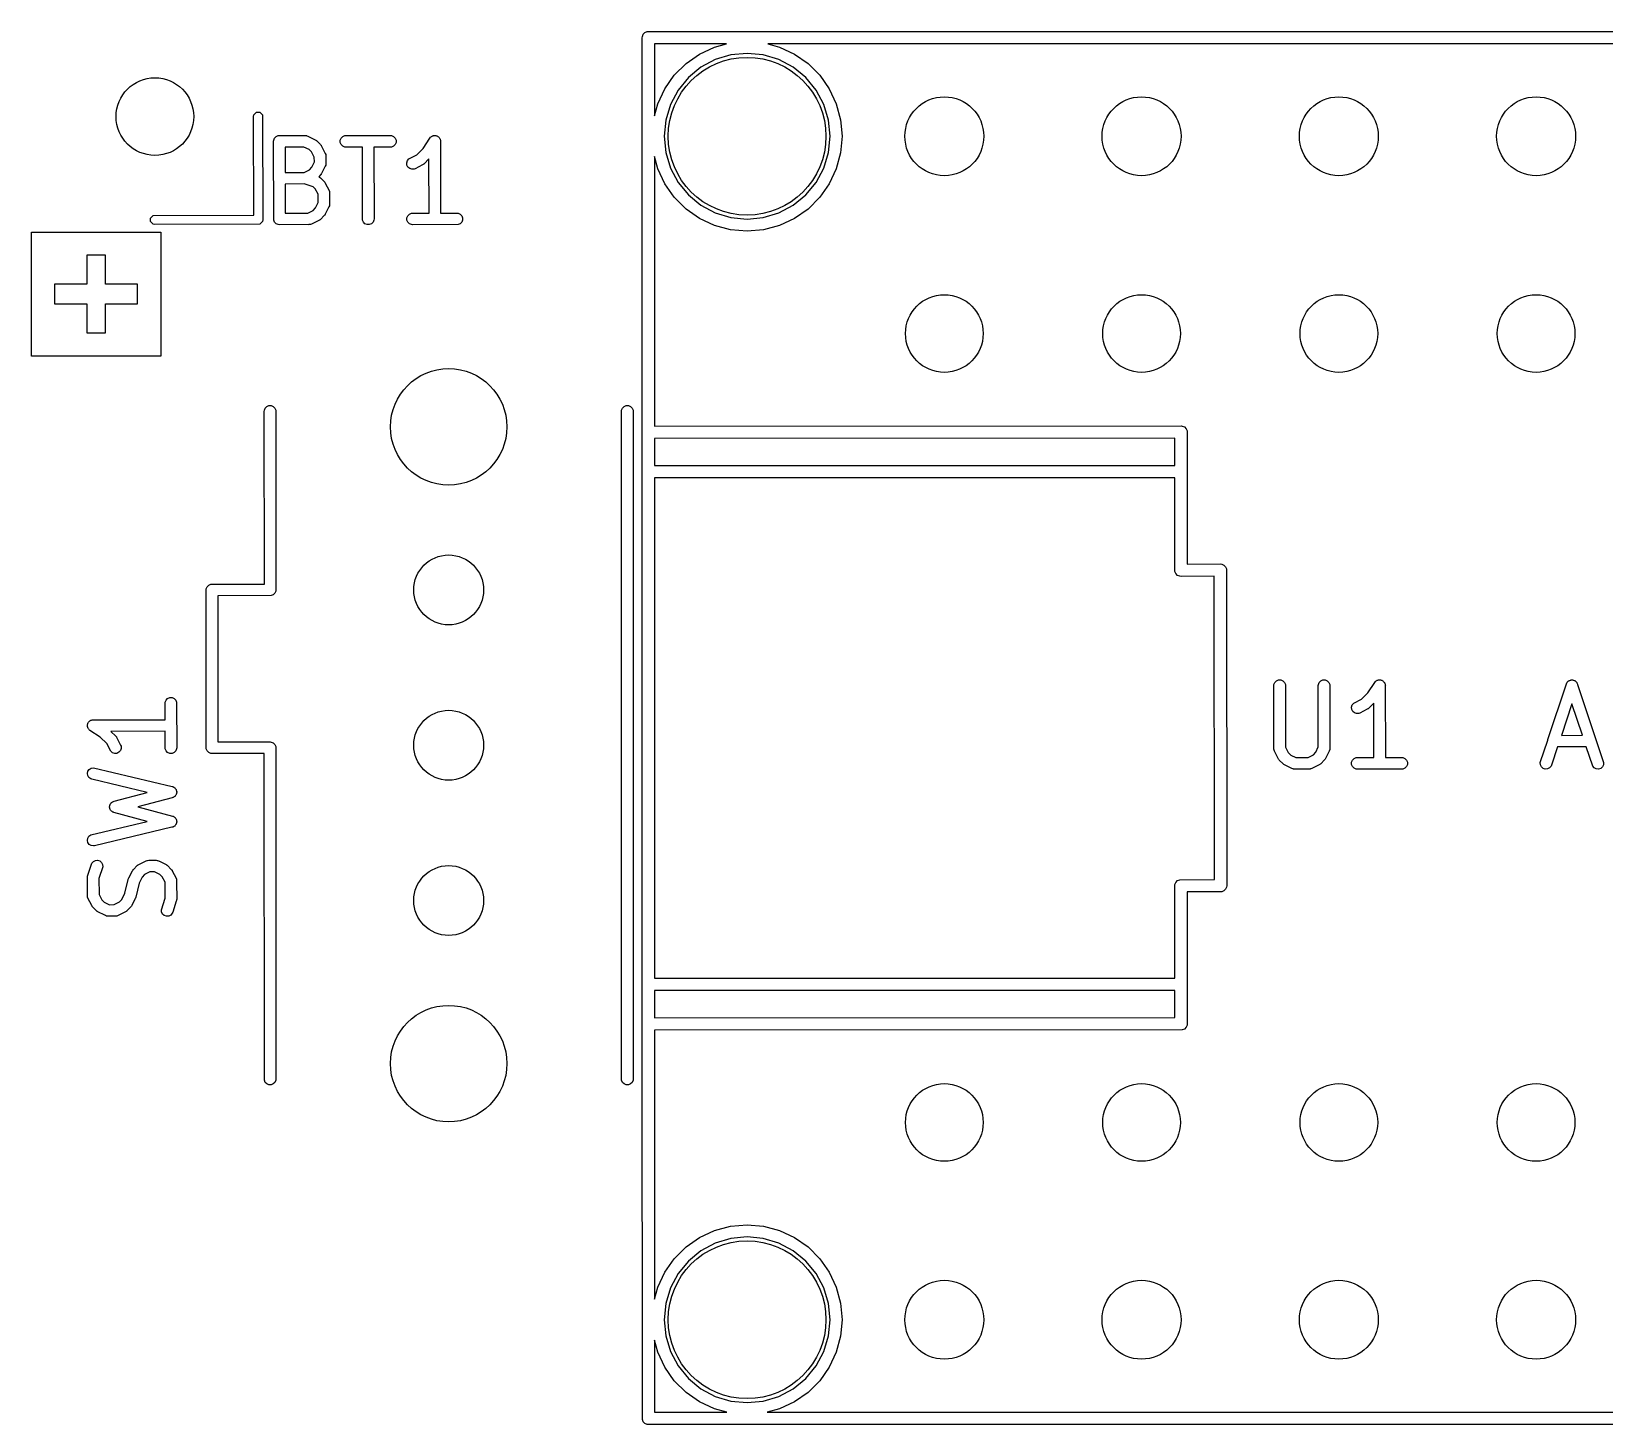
# Model space of a CAD drawing. Extents: x 48.4 to 111.7, y -108.5 to -45.7.
# Drawn here: x 48.44 to 68.7, y -75.01 to -57.07 of the extents above; entities that cross this region are included whole.
import ezdxf

# ---------------------------------------------------------------- set-up
doc = ezdxf.new("R2010")
doc.units = 0
doc.layers.add('BLACK', color=7, linetype='CONTINUOUS')

msp = doc.modelspace()

# ---------------------------------------------------------------- linework, layer by layer
at = {"layer": 'BLACK', "linetype": 'CONTINUOUS'}
for p, q in [((56.309537, -57.134393), (56.321482, -57.105554)), ((56.321482, -57.105554), (56.343554, -57.083482)), ((56.343554, -57.083482), (56.372393, -57.071537)), ((56.372393, -57.071537), (99.568, -57.07)), ((56.308, -57.15), (56.309537, -57.134393)), ((56.309527, -62.214488), (56.308, -57.15)), ((57.391945, -57.229964), (56.466491, -57.229997)), ((56.466491, -57.229997), (56.466771, -58.158395)), ((57.0465, -57.360851), (57.239709, -57.270756)), ((57.239709, -57.270756), (57.391945, -57.229964)), ((98.037342, -57.228518), (57.923984, -57.229945)), ((57.923984, -57.229945), (58.076291, -57.270756)), ((58.076291, -57.270756), (58.2695, -57.360851)), ((56.721128, -57.633871), (56.871871, -57.483128)), ((56.871871, -57.483128), (57.0465, -57.360851)), ((57.249239, -57.433165), (57.064572, -57.531872)), ((57.449616, -57.372381), (57.249239, -57.433165)), ((57.658, -57.351857), (57.449616, -57.372381)), ((57.866384, -57.372381), (57.658, -57.351857)), ((58.066761, -57.433165), (57.866384, -57.372381)), ((58.251428, -57.531872), (58.066761, -57.433165)), ((58.2695, -57.360851), (58.444129, -57.483128)), ((58.444129, -57.483128), (58.594872, -57.633871)), ((56.598851, -57.8085), (56.721128, -57.633871)), ((56.902709, -57.664709), (56.769872, -57.826572)), ((57.064572, -57.531872), (56.902709, -57.664709)), ((58.413291, -57.664709), (58.251428, -57.531872)), ((58.546128, -57.826572), (58.413291, -57.664709)), ((58.594872, -57.633871), (58.717149, -57.8085)), ((56.508756, -58.001709), (56.598851, -57.8085)), ((56.769872, -57.826572), (56.671165, -58.011239)), ((58.644835, -58.011239), (58.546128, -57.826572)), ((58.717149, -57.8085), (58.807244, -58.001709)), ((51.307567, -58.143039), (51.340039, -58.110567)), ((51.340039, -58.110567), (51.385961, -58.110567)), ((51.385961, -58.110567), (51.418433, -58.143039)), ((56.466771, -58.158395), (56.508756, -58.001709)), ((56.671165, -58.011239), (56.610381, -58.211616)), ((58.705619, -58.211616), (58.644835, -58.011239)), ((58.807244, -58.001709), (58.86242, -58.207628)), ((51.303, -58.166), (51.307567, -58.143039)), ((51.307287, -59.436188), (51.303, -58.166)), ((51.418433, -58.143039), (51.423, -59.496)), ((56.610381, -58.211616), (56.589857, -58.42)), ((58.726143, -58.42), (58.705619, -58.211616)), ((58.86242, -58.207628), (58.881, -58.42)), ((51.561752, -58.484419), (51.563193, -58.469787)), ((51.563193, -59.499051), (51.561752, -58.484419)), ((51.563193, -58.469787), (51.574392, -58.442751)), ((51.574392, -58.442751), (51.595084, -58.422059)), ((51.595084, -58.422059), (51.62212, -58.41086)), ((51.62212, -58.41086), (51.970085, -58.409419)), ((51.970085, -58.409419), (51.984717, -58.41086)), ((51.984717, -58.41086), (51.987206, -58.411891)), ((51.987206, -58.411891), (51.989894, -58.412082)), ((51.989894, -58.412082), (52.002887, -58.418386)), ((52.002887, -58.418386), (52.011753, -58.422059)), ((52.011753, -58.422059), (52.012975, -58.423281)), ((52.012975, -58.423281), (52.098864, -58.464956)), ((52.098864, -58.464956), (52.105163, -58.46892)), ((52.105163, -58.46892), (52.106991, -58.469678)), ((52.106991, -58.469678), (52.108161, -58.470808)), ((52.108161, -58.470808), (52.111307, -58.472788)), ((52.111307, -58.472788), (52.116939, -58.479282)), ((52.116939, -58.479282), (52.165975, -58.526624)), ((52.165975, -58.526624), (52.170693, -58.532373)), ((52.170693, -58.532373), (52.172192, -58.533673)), ((52.172192, -58.533673), (52.172919, -58.535086)), ((52.172919, -58.535086), (52.175302, -58.537989)), ((52.175302, -58.537989), (52.178951, -58.546799)), ((52.420336, -58.469787), (52.431535, -58.442751)), ((52.420336, -58.499051), (52.420336, -58.469787)), ((52.431535, -58.526087), (52.420336, -58.499051)), ((52.431535, -58.442751), (52.452227, -58.422059)), ((52.452227, -58.546779), (52.431535, -58.526087)), ((52.452227, -58.422059), (52.479263, -58.41086)), ((52.479263, -58.41086), (53.065323, -58.409419)), ((53.065323, -58.409419), (53.079955, -58.41086)), ((53.079955, -58.41086), (53.106991, -58.422059)), ((53.106991, -58.422059), (53.127683, -58.442751)), ((53.127683, -58.526087), (53.106991, -58.546779)), ((53.127683, -58.442751), (53.138882, -58.469787)), ((53.138882, -58.499051), (53.127683, -58.526087)), ((53.138882, -58.469787), (53.138882, -58.499051)), ((53.487606, -58.575134), (53.574348, -58.442816)), ((53.574348, -58.442816), (53.574382, -58.442773)), ((53.574382, -58.442773), (53.574392, -58.442751)), ((53.574392, -58.442751), (53.574443, -58.442699)), ((53.574443, -58.442699), (53.583664, -58.431441)), ((53.583664, -58.431441), (53.589833, -58.427309)), ((53.589833, -58.427309), (53.595084, -58.422059)), ((53.595084, -58.422059), (53.601873, -58.419246)), ((53.601873, -58.419246), (53.607979, -58.415158)), ((53.607979, -58.415158), (53.615259, -58.413701)), ((53.615259, -58.413701), (53.62212, -58.41086)), ((53.62212, -58.41086), (53.629468, -58.41086)), ((53.629468, -58.41086), (53.636673, -58.409419)), ((53.636673, -58.409419), (53.643957, -58.41086)), ((53.643957, -58.41086), (53.651384, -58.41086)), ((53.651384, -58.41086), (53.658172, -58.413672)), ((53.658172, -58.413672), (53.665381, -58.415098)), ((53.665381, -58.415098), (53.67156, -58.419217)), ((53.67156, -58.419217), (53.67842, -58.422059)), ((53.67842, -58.422059), (53.683613, -58.427252)), ((53.683613, -58.427252), (53.68973, -58.43133)), ((53.68973, -58.43133), (53.693863, -58.437502)), ((53.693863, -58.437502), (53.699112, -58.442751)), ((53.699112, -58.442751), (53.701923, -58.449538)), ((53.701923, -58.449538), (53.706013, -58.455645)), ((53.706013, -58.455645), (53.707469, -58.462926)), ((53.707469, -58.462926), (53.710311, -58.469787)), ((53.710311, -58.469787), (53.710321, -58.477187)), ((53.710321, -58.477187), (53.711752, -58.48434)), ((53.711752, -58.48434), (53.710341, -58.491468)), ((53.710341, -58.491468), (53.711646, -59.409937)), ((56.589857, -58.42), (56.610381, -58.628384)), ((58.705619, -58.628384), (58.726143, -58.42)), ((58.881, -58.42), (58.86242, -58.632372)), ((51.950187, -58.55812), (51.710437, -58.559113)), ((51.710437, -58.559113), (51.710903, -58.886682)), ((52.018919, -58.591471), (51.950187, -58.55812)), ((52.050246, -58.621715), (52.018919, -58.591471)), ((52.085768, -58.690696), (52.050246, -58.621715)), ((52.086557, -58.750857), (52.085768, -58.690696)), ((52.178951, -58.546799), (52.227643, -58.641354)), ((52.227643, -58.641354), (52.232898, -58.655085)), ((52.232898, -58.655085), (52.233089, -58.657774)), ((52.233089, -58.657774), (52.23412, -58.660263)), ((52.23412, -58.660263), (52.234313, -58.675004)), ((52.234313, -58.675004), (52.234972, -58.684275)), ((52.234972, -58.684275), (52.234455, -58.685825)), ((52.234455, -58.685825), (52.235561, -58.770133)), ((52.479263, -58.557978), (52.452227, -58.546779)), ((52.493895, -58.559419), (52.479263, -58.557978)), ((52.704714, -58.5589), (52.493895, -58.559419)), ((52.70605, -59.499051), (52.704714, -58.5589)), ((53.079955, -58.557978), (52.853294, -58.558535)), ((52.853294, -58.558535), (52.854609, -59.484419)), ((53.106991, -58.546779), (53.079955, -58.557978)), ((53.276627, -58.760752), (53.285881, -58.732991)), ((53.285881, -58.732991), (53.305054, -58.710883)), ((53.305054, -58.710883), (53.404872, -58.65948)), ((53.404872, -58.65948), (53.487606, -58.575134)), ((53.562074, -58.711558), (53.499309, -58.775547)), ((53.563066, -59.410302), (53.562074, -58.711558)), ((56.508756, -58.838291), (56.466929, -58.682194)), ((56.466929, -58.682194), (56.467976, -62.151515)), ((56.610381, -58.628384), (56.671165, -58.828761)), ((58.644835, -58.828761), (58.705619, -58.628384)), ((58.86242, -58.632372), (58.807244, -58.838291)), ((51.710903, -58.886682), (51.954561, -58.885673)), ((51.954561, -58.885673), (52.023264, -58.850294)), ((52.023264, -58.850294), (52.053509, -58.818966)), ((52.053509, -58.818966), (52.086557, -58.750857)), ((52.165697, -58.916987), (52.143397, -58.940085)), ((52.143397, -58.940085), (52.150084, -58.943071)), ((52.150084, -58.943071), (52.152119, -58.944836)), ((52.172192, -58.911355), (52.165697, -58.916987)), ((52.174171, -58.908209), (52.172192, -58.911355)), ((52.175302, -58.907039), (52.174171, -58.908209)), ((52.176059, -58.905211), (52.175302, -58.907039)), ((52.180024, -58.898912), (52.176059, -58.905211)), ((52.221699, -58.813022), (52.180024, -58.898912)), ((52.222921, -58.811801), (52.221699, -58.813022)), ((52.22659, -58.802941), (52.222921, -58.811801)), ((52.232898, -58.789943), (52.22659, -58.802941)), ((52.233089, -58.787253), (52.232898, -58.789943)), ((52.23412, -58.784765), (52.233089, -58.787253)), ((52.235561, -58.770133), (52.23412, -58.784765)), ((53.278701, -58.789942), (53.276627, -58.760752)), ((53.291788, -58.816117), (53.278701, -58.789942)), ((53.313896, -58.83529), (53.291788, -58.816117)), ((53.341657, -58.844544), (53.313896, -58.83529)), ((53.370847, -58.84247), (53.341657, -58.844544)), ((53.384579, -58.837215), (53.370847, -58.84247)), ((53.479135, -58.788522), (53.384579, -58.837215)), ((53.487944, -58.784874), (53.479135, -58.788522)), ((53.490846, -58.782491), (53.487944, -58.784874)), ((53.49226, -58.781764), (53.490846, -58.782491)), ((53.493559, -58.780265), (53.49226, -58.781764)), ((53.499309, -58.775547), (53.493559, -58.780265)), ((56.598851, -59.0315), (56.508756, -58.838291)), ((56.671165, -58.828761), (56.769872, -59.013428)), ((58.546128, -59.013428), (58.644835, -58.828761)), ((58.807244, -58.838291), (58.717149, -59.0315)), ((51.954198, -59.034294), (51.711114, -59.035301)), ((51.711114, -59.035301), (51.711647, -59.410533)), ((52.071204, -59.072166), (51.954198, -59.034294)), ((52.097865, -59.097905), (52.071204, -59.072166)), ((52.133323, -59.166762), (52.097865, -59.097905)), ((52.152119, -58.944836), (52.15461, -58.945868)), ((52.15461, -58.945868), (52.166111, -58.956971)), ((52.166111, -58.956971), (52.172191, -58.962245)), ((52.172191, -58.962245), (52.172767, -58.963398)), ((52.172767, -58.963398), (52.213594, -59.002814)), ((52.213594, -59.002814), (52.218312, -59.008563)), ((52.218312, -59.008563), (52.219811, -59.009863)), ((52.219811, -59.009863), (52.220538, -59.011276)), ((52.220538, -59.011276), (52.222921, -59.014179)), ((52.222921, -59.014179), (52.22657, -59.022989)), ((52.22657, -59.022989), (52.275262, -59.117544)), ((52.275262, -59.117544), (52.280517, -59.131275)), ((52.280517, -59.131275), (52.280708, -59.133964)), ((52.280708, -59.133964), (52.281739, -59.136453)), ((52.281739, -59.136453), (52.281865, -59.15025)), ((56.721128, -59.206129), (56.598851, -59.0315)), ((56.769872, -59.013428), (56.902709, -59.175291)), ((58.413291, -59.175291), (58.546128, -59.013428)), ((58.717149, -59.0315), (58.594872, -59.206129)), ((52.070882, -59.374104), (52.101128, -59.342775)), ((52.101128, -59.342775), (52.134308, -59.274394)), ((52.134308, -59.274394), (52.133323, -59.166762)), ((52.269318, -59.336831), (52.227643, -59.422721)), ((52.27054, -59.33561), (52.269318, -59.336831)), ((52.274209, -59.32675), (52.27054, -59.33561)), ((52.280517, -59.313752), (52.274209, -59.32675)), ((52.280708, -59.311062), (52.280517, -59.313752)), ((52.281739, -59.308574), (52.280708, -59.311062)), ((52.28318, -59.293942), (52.281739, -59.308574)), ((52.281865, -59.15025), (52.282591, -59.160465)), ((52.282591, -59.160465), (52.281975, -59.162311)), ((52.281975, -59.162311), (52.28318, -59.293942)), ((56.871871, -59.356872), (56.721128, -59.206129)), ((56.902709, -59.175291), (57.064572, -59.308128)), ((57.064572, -59.308128), (57.249239, -59.406835)), ((58.066761, -59.406835), (58.251428, -59.308128)), ((58.251428, -59.308128), (58.413291, -59.175291)), ((58.594872, -59.206129), (58.444129, -59.356872)), ((49.977567, -59.473039), (50.010039, -59.440567)), ((49.977567, -59.518961), (49.977567, -59.473039)), ((50.010039, -59.551433), (49.977567, -59.518961)), ((50.010039, -59.440567), (51.307287, -59.436188)), ((51.418433, -59.518961), (51.385961, -59.551433)), ((51.423, -59.496), (51.418433, -59.518961)), ((51.574392, -59.526087), (51.563193, -59.499051)), ((51.595084, -59.546779), (51.574392, -59.526087)), ((51.62212, -59.557978), (51.595084, -59.546779)), ((51.711647, -59.410533), (52.002195, -59.409475)), ((52.002195, -59.409475), (52.070882, -59.374104)), ((52.145799, -59.502809), (52.051245, -59.551501)), ((52.15461, -59.49916), (52.145799, -59.502809)), ((52.157512, -59.496777), (52.15461, -59.49916)), ((52.158926, -59.49605), (52.157512, -59.496777)), ((52.160226, -59.49455), (52.158926, -59.49605)), ((52.165976, -59.489832), (52.160226, -59.49455)), ((52.213317, -59.440795), (52.165976, -59.489832)), ((52.219811, -59.435164), (52.213317, -59.440795)), ((52.22179, -59.432018), (52.219811, -59.435164)), ((52.222922, -59.430847), (52.22179, -59.432018)), ((52.223679, -59.429017), (52.222922, -59.430847)), ((52.227643, -59.422721), (52.223679, -59.429017)), ((52.717249, -59.526087), (52.70605, -59.499051)), ((52.737941, -59.546779), (52.717249, -59.526087)), ((52.764977, -59.557978), (52.737941, -59.546779)), ((52.821277, -59.546779), (52.794241, -59.557978)), ((52.841969, -59.526087), (52.821277, -59.546779)), ((52.853168, -59.499051), (52.841969, -59.526087)), ((52.854609, -59.484419), (52.853168, -59.499051)), ((53.277479, -59.469787), (53.288678, -59.442751)), ((53.277479, -59.499051), (53.277479, -59.469787)), ((53.288678, -59.526087), (53.277479, -59.499051)), ((53.288678, -59.442751), (53.30937, -59.422059)), ((53.30937, -59.546779), (53.288678, -59.526087)), ((53.30937, -59.422059), (53.336406, -59.41086)), ((53.336406, -59.557978), (53.30937, -59.546779)), ((53.336406, -59.41086), (53.563066, -59.410302)), ((53.711646, -59.409937), (53.922466, -59.409419)), ((53.922466, -59.409419), (53.937098, -59.41086)), ((53.937098, -59.41086), (53.964134, -59.422059)), ((53.964134, -59.546779), (53.937098, -59.557978)), ((53.964134, -59.422059), (53.984826, -59.442751)), ((53.984826, -59.526087), (53.964134, -59.546779)), ((53.984826, -59.442751), (53.996025, -59.469787)), ((53.996025, -59.499051), (53.984826, -59.526087)), ((53.996025, -59.469787), (53.996025, -59.499051)), ((57.0465, -59.479149), (56.871871, -59.356872)), ((57.239709, -59.569244), (57.0465, -59.479149)), ((57.249239, -59.406835), (57.449616, -59.467619)), ((57.449616, -59.467619), (57.658, -59.488143)), ((57.658, -59.488143), (57.866384, -59.467619)), ((57.866384, -59.467619), (58.066761, -59.406835)), ((58.2695, -59.479149), (58.076291, -59.569244)), ((58.444129, -59.356872), (58.2695, -59.479149)), ((48.443753, -59.951937), (48.443753, -59.654281)), ((48.443753, -59.654281), (50.108247, -59.654281)), ((50.033, -59.556), (50.010039, -59.551433)), ((51.385961, -59.551433), (50.033, -59.556)), ((50.108247, -59.654281), (50.108247, -59.951937)), ((51.636752, -59.559419), (51.62212, -59.557978)), ((52.006054, -59.558073), (51.636752, -59.559419)), ((52.008323, -59.55883), (52.006054, -59.558073)), ((52.019664, -59.558024), (52.008323, -59.55883)), ((52.032336, -59.557978), (52.019664, -59.558024)), ((52.034825, -59.556946), (52.032336, -59.557978)), ((52.037513, -59.556756), (52.034825, -59.556946)), ((52.051245, -59.551501), (52.037513, -59.556756)), ((52.794241, -59.557978), (52.764977, -59.557978)), ((53.351038, -59.559419), (53.336406, -59.557978)), ((53.937098, -59.557978), (53.351038, -59.559419)), ((57.445628, -59.62442), (57.239709, -59.569244)), ((57.658, -59.643), (57.445628, -59.62442)), ((57.870372, -59.62442), (57.658, -59.643)), ((58.076291, -59.569244), (57.870372, -59.62442)), ((48.443753, -60.952062), (48.443753, -59.951937)), ((49.396253, -59.951938), (49.155747, -59.951938)), ((49.155747, -59.951938), (49.155747, -60.325794)), ((49.396253, -60.325794), (49.396253, -59.951938)), ((50.108247, -59.951937), (50.108247, -60.325794)), ((49.155747, -60.325794), (48.741409, -60.325794)), ((48.741409, -60.325794), (48.741409, -60.578206)), ((49.810591, -60.325794), (49.396253, -60.325794)), ((49.810591, -60.578206), (49.810591, -60.325794)), ((50.108247, -60.325794), (50.108247, -60.952063)), ((48.741409, -60.578206), (49.155747, -60.578206)), ((49.155747, -60.578206), (49.155747, -60.952063)), ((49.396253, -60.952063), (49.396253, -60.578206)), ((49.396253, -60.578206), (49.810591, -60.578206)), ((48.443753, -60.952063), (48.443753, -60.952062)), ((48.443753, -61.249719), (48.443753, -60.952063)), ((49.155747, -60.952063), (49.396253, -60.952063)), ((50.108247, -60.952063), (50.108247, -61.249719)), ((50.108247, -61.249719), (48.443753, -61.249719)), ((51.441, -61.962), (51.442441, -61.947368)), ((51.442385, -64.187139), (51.441, -61.962)), ((51.442441, -61.947368), (51.45364, -61.920332)), ((51.45364, -61.920332), (51.474332, -61.89964)), ((51.474332, -61.89964), (51.501368, -61.888441)), ((51.501368, -61.888441), (51.530632, -61.888441)), ((51.530632, -61.888441), (51.557668, -61.89964)), ((51.557668, -61.89964), (51.57836, -61.920332)), ((51.57836, -61.920332), (51.589559, -61.947368)), ((51.589559, -61.947368), (51.591, -64.262)), ((56.041, -61.962), (56.042441, -61.947368)), ((56.042441, -70.576632), (56.041, -61.962)), ((56.042441, -61.947368), (56.05364, -61.920332)), ((56.05364, -61.920332), (56.074332, -61.89964)), ((56.074332, -61.89964), (56.101368, -61.888441)), ((56.101368, -61.888441), (56.130632, -61.888441)), ((56.130632, -61.888441), (56.157668, -61.89964)), ((56.157668, -61.89964), (56.17836, -61.920332)), ((56.17836, -61.920332), (56.189559, -61.947368)), ((56.189559, -61.947368), (56.191, -70.562)), ((56.467976, -62.151515), (63.246, -62.15)), ((63.246, -62.15), (63.261607, -62.151537)), ((63.261607, -62.151537), (63.290446, -62.163482)), ((63.290446, -62.163482), (63.312518, -62.185554)), ((56.308, -62.23), (56.309527, -62.214488)), ((56.309448, -62.723296), (56.308, -62.23)), ((63.16623, -62.308484), (56.466743, -62.309982)), ((56.466743, -62.309982), (56.467769, -62.659515)), ((63.167256, -62.658017), (63.16623, -62.308484)), ((63.312518, -62.185554), (63.324463, -62.214393)), ((63.324463, -62.214393), (63.326, -62.738)), ((56.308, -62.738), (56.309448, -62.723296)), ((56.309529, -69.326466), (56.308, -62.738)), ((56.467769, -62.659515), (63.167256, -62.658017)), ((63.326, -62.738), (63.324499, -62.753232)), ((63.324499, -62.753232), (63.325905, -63.929256)), ((63.166093, -62.816484), (56.466485, -62.817982)), ((56.466485, -62.817982), (56.467981, -69.263515)), ((63.167537, -64.023607), (63.166093, -62.816484)), ((63.325905, -63.929256), (63.754, -63.928)), ((63.754, -63.928), (63.769607, -63.929537)), ((63.769607, -63.929537), (63.798446, -63.941482)), ((63.798446, -63.941482), (63.820518, -63.963554)), ((63.820518, -63.963554), (63.832463, -63.992393)), ((63.832463, -63.992393), (63.834, -68.072)), ((50.70564, -64.220332), (50.726332, -64.19964)), ((50.726332, -64.19964), (50.753368, -64.188441)), ((50.753368, -64.188441), (51.442385, -64.187139)), ((63.179482, -64.052446), (63.167537, -64.023607)), ((63.201554, -64.074518), (63.179482, -64.052446)), ((63.230393, -64.086463), (63.201554, -64.074518)), ((63.246, -64.088), (63.230393, -64.086463)), ((63.674029, -64.086743), (63.246, -64.088)), ((63.675501, -67.99223), (63.674029, -64.086743)), ((50.693, -64.262), (50.694441, -64.247368)), ((50.694441, -66.308632), (50.693, -64.262)), ((50.694441, -64.247368), (50.70564, -64.220332)), ((51.530632, -64.335559), (50.841622, -64.33686)), ((50.841622, -64.33686), (50.842948, -66.220271)), ((51.557668, -64.32436), (51.530632, -64.335559)), ((51.57836, -64.303668), (51.557668, -64.32436)), ((51.589559, -64.276632), (51.57836, -64.303668)), ((51.591, -64.262), (51.589559, -64.276632)), ((64.474427, -65.432459), (64.501463, -65.42126)), ((64.501463, -65.42126), (64.530727, -65.42126)), ((64.530727, -65.42126), (64.557763, -65.432459)), ((65.045855, -65.432459), (65.072891, -65.42126)), ((65.072891, -65.42126), (65.102155, -65.42126)), ((65.102155, -65.42126), (65.129191, -65.432459)), ((65.773036, -65.425558), (65.780316, -65.424101)), ((65.780316, -65.424101), (65.787177, -65.42126)), ((65.787177, -65.42126), (65.794525, -65.42126)), ((65.794525, -65.42126), (65.80173, -65.419819)), ((65.80173, -65.419819), (65.809014, -65.42126)), ((65.809014, -65.42126), (65.816441, -65.42126)), ((65.816441, -65.42126), (65.823229, -65.424072)), ((65.823229, -65.424072), (65.830438, -65.425498)), ((68.250734, -65.426687), (68.259142, -65.422483)), ((68.259142, -65.422483), (68.264486, -65.422103)), ((68.264486, -65.422103), (68.269572, -65.420408)), ((68.269572, -65.420408), (68.278952, -65.421074)), ((68.278952, -65.421074), (68.288332, -65.420408)), ((68.288332, -65.420408), (68.293417, -65.422103)), ((68.293417, -65.422103), (68.298762, -65.422483)), ((68.298762, -65.422483), (68.307172, -65.426688)), ((64.441095, -65.494819), (64.442536, -65.480187)), ((64.442489, -66.292543), (64.441095, -65.494819)), ((64.442536, -65.480187), (64.453735, -65.453151)), ((64.453735, -65.453151), (64.474427, -65.432459)), ((64.557763, -65.432459), (64.578455, -65.453151)), ((64.578455, -65.453151), (64.589654, -65.480187)), ((64.589654, -65.480187), (64.591067, -66.28889)), ((65.012523, -65.494819), (65.013964, -65.480187)), ((65.013903, -66.284274), (65.012523, -65.494819)), ((65.013964, -65.480187), (65.025163, -65.453151)), ((65.025163, -65.453151), (65.045855, -65.432459)), ((65.129191, -65.432459), (65.149883, -65.453151)), ((65.149883, -65.453151), (65.161082, -65.480187)), ((65.161082, -65.480187), (65.162523, -66.304342)), ((65.569929, -65.66988), (65.652663, -65.585534)), ((65.652663, -65.585534), (65.739405, -65.453216)), ((65.739405, -65.453216), (65.739439, -65.453173)), ((65.739439, -65.453173), (65.739449, -65.453151)), ((65.739449, -65.453151), (65.7395, -65.453099)), ((65.7395, -65.453099), (65.748721, -65.441841)), ((65.748721, -65.441841), (65.75489, -65.437709)), ((65.75489, -65.437709), (65.760141, -65.432459)), ((65.760141, -65.432459), (65.76693, -65.429646)), ((65.76693, -65.429646), (65.773036, -65.425558)), ((65.830438, -65.425498), (65.836617, -65.429617)), ((65.836617, -65.429617), (65.843477, -65.432459)), ((65.843477, -65.432459), (65.84867, -65.437652)), ((65.84867, -65.437652), (65.854787, -65.44173)), ((65.854787, -65.44173), (65.85892, -65.447902)), ((65.85892, -65.447902), (65.864169, -65.453151)), ((65.864169, -65.453151), (65.86698, -65.459938)), ((65.86698, -65.459938), (65.87107, -65.466045)), ((65.87107, -65.466045), (65.872526, -65.473326)), ((65.872526, -65.473326), (65.875368, -65.480187)), ((65.875368, -65.480187), (65.875378, -65.487587)), ((65.875378, -65.487587), (65.876809, -65.49474)), ((65.876809, -65.49474), (65.875398, -65.501868)), ((65.875398, -65.501868), (65.876703, -66.420337)), ((67.969626, -66.18885), (68.207801, -65.471102)), ((68.207801, -65.471102), (68.213795, -65.457677)), ((68.213795, -65.457677), (68.217305, -65.453629)), ((68.217305, -65.453629), (68.219702, -65.448836)), ((68.219702, -65.448836), (68.22681, -65.44267)), ((68.22681, -65.44267), (68.232969, -65.43557)), ((68.232969, -65.43557), (68.237758, -65.433175)), ((68.237758, -65.433175), (68.241809, -65.429662)), ((68.241809, -65.429662), (68.250734, -65.426687)), ((68.307172, -65.426688), (68.316094, -65.429662)), ((68.316094, -65.429662), (68.320141, -65.433172)), ((68.320141, -65.433172), (68.324935, -65.435569)), ((68.324935, -65.435569), (68.331098, -65.442674)), ((68.331098, -65.442674), (68.338202, -65.448836)), ((68.338202, -65.448836), (68.340597, -65.453627)), ((68.340597, -65.453627), (68.344109, -65.457676)), ((68.344109, -65.457676), (68.347124, -65.466683)), ((68.347124, -65.466683), (68.351288, -65.47501)), ((68.351288, -65.47501), (68.351658, -65.480223)), ((68.351658, -65.480223), (68.683436, -66.471102)), ((50.163819, -65.722666), (50.16526, -65.708034)), ((50.164337, -65.933485), (50.163819, -65.722666)), ((50.16526, -65.708034), (50.176459, -65.680998)), ((50.176459, -65.680998), (50.197151, -65.660306)), ((50.197151, -65.660306), (50.224187, -65.649107)), ((50.224187, -65.649107), (50.253451, -65.649107)), ((50.253451, -65.649107), (50.280487, -65.660306)), ((50.280487, -65.660306), (50.301179, -65.680998)), ((50.301179, -65.680998), (50.312378, -65.708034)), ((50.312378, -65.708034), (50.313819, -66.294094)), ((65.441684, -65.771152), (65.450938, -65.743391)), ((65.443758, -65.800342), (65.441684, -65.771152)), ((65.456845, -65.826517), (65.443758, -65.800342)), ((65.450938, -65.743391), (65.470111, -65.721283)), ((65.478953, -65.84569), (65.456845, -65.826517)), ((65.470111, -65.721283), (65.569929, -65.66988)), ((65.644192, -65.798922), (65.549636, -65.847615)), ((65.653001, -65.795274), (65.644192, -65.798922)), ((65.655903, -65.792891), (65.653001, -65.795274)), ((65.657317, -65.792164), (65.655903, -65.792891)), ((65.658616, -65.790665), (65.657317, -65.792164)), ((65.664366, -65.785947), (65.658616, -65.790665)), ((65.727131, -65.721958), (65.664366, -65.785947)), ((65.728123, -66.420702), (65.727131, -65.721958)), ((68.278519, -65.729742), (68.143974, -66.135199)), ((68.414014, -66.134406), (68.278519, -65.729742)), ((49.163819, -66.008459), (49.16526, -66.001174)), ((49.16526, -66.015663), (49.163819, -66.008459)), ((49.16526, -65.993748), (49.168072, -65.986959)), ((49.16526, -66.001174), (49.16526, -65.993748)), ((49.16526, -66.023012), (49.16526, -66.015663)), ((49.168101, -66.029872), (49.16526, -66.023012)), ((49.168072, -65.986959), (49.169498, -65.979751)), ((49.169558, -66.037153), (49.168101, -66.029872)), ((49.169498, -65.979751), (49.173617, -65.973572)), ((49.173617, -65.973572), (49.176459, -65.966712)), ((49.176459, -65.966712), (49.181654, -65.961516)), ((49.181654, -65.961516), (49.185731, -65.955402)), ((49.185731, -65.955402), (49.1919, -65.95127)), ((49.1919, -65.95127), (49.197151, -65.94602)), ((49.197151, -65.94602), (49.20394, -65.943207)), ((49.20394, -65.943207), (49.210046, -65.939119)), ((49.210046, -65.939119), (49.217326, -65.937662)), ((49.217326, -65.937662), (49.224187, -65.934821)), ((49.224187, -65.934821), (49.231587, -65.93481)), ((49.231587, -65.93481), (49.23874, -65.93338)), ((49.23874, -65.93338), (49.245868, -65.93479)), ((49.245868, -65.93479), (50.164337, -65.933485)), ((65.506714, -65.854944), (65.478953, -65.84569)), ((65.535904, -65.85287), (65.506714, -65.854944)), ((65.549636, -65.847615), (65.535904, -65.85287)), ((49.173646, -66.043258), (49.169558, -66.037153)), ((49.176459, -66.050048), (49.173646, -66.043258)), ((49.181709, -66.055298), (49.176459, -66.050048)), ((49.185841, -66.061468), (49.181709, -66.055298)), ((49.197099, -66.070688), (49.185841, -66.061468)), ((49.197151, -66.07074), (49.197099, -66.070688)), ((49.197173, -66.070749), (49.197151, -66.07074)), ((49.197216, -66.070784), (49.197173, -66.070749)), ((49.329532, -66.157523), (49.197216, -66.070784)), ((49.413881, -66.24026), (49.329532, -66.157523)), ((50.164702, -66.082065), (49.465958, -66.083057)), ((49.465958, -66.083057), (49.529947, -66.145823)), ((49.529947, -66.145823), (49.534667, -66.151573)), ((49.534667, -66.151573), (49.536164, -66.152872)), ((49.536164, -66.152872), (49.53689, -66.154282)), ((49.53689, -66.154282), (49.539275, -66.157188)), ((49.539275, -66.157188), (49.542926, -66.166003)), ((49.542926, -66.166003), (49.591615, -66.260553)), ((50.16526, -66.308726), (50.164702, -66.082065)), ((50.842948, -66.220271), (51.516, -66.219)), ((51.516, -66.219), (51.530632, -66.220441)), ((51.530632, -66.220441), (51.557668, -66.23164)), ((51.557668, -66.23164), (51.57836, -66.252332)), ((67.871208, -66.485439), (67.967298, -66.195867)), ((67.967298, -66.194472), (67.969626, -66.18885)), ((67.967298, -66.195867), (67.967298, -66.194472)), ((68.143974, -66.135199), (68.414014, -66.134406)), ((49.465283, -66.340078), (49.413881, -66.24026)), ((49.487391, -66.359251), (49.465283, -66.340078)), ((49.515152, -66.368505), (49.487391, -66.359251)), ((49.544342, -66.366431), (49.515152, -66.368505)), ((49.570517, -66.353343), (49.544342, -66.366431)), ((49.58969, -66.331236), (49.570517, -66.353343)), ((49.598944, -66.303474), (49.58969, -66.331236)), ((49.591615, -66.260553), (49.59687, -66.274284)), ((49.59687, -66.274284), (49.598944, -66.303474)), ((50.176459, -66.335762), (50.16526, -66.308726)), ((50.197151, -66.356454), (50.176459, -66.335762)), ((50.224187, -66.367653), (50.197151, -66.356454)), ((50.253451, -66.367653), (50.224187, -66.367653)), ((50.280487, -66.356454), (50.253451, -66.367653)), ((50.301179, -66.335762), (50.280487, -66.356454)), ((50.312378, -66.308726), (50.301179, -66.335762)), ((50.313819, -66.294094), (50.312378, -66.308726)), ((50.70564, -66.335668), (50.694441, -66.308632)), ((50.726332, -66.35636), (50.70564, -66.335668)), ((50.753368, -66.367559), (50.726332, -66.35636)), ((50.768, -66.369), (50.753368, -66.367559)), ((51.441024, -66.367728), (50.768, -66.369)), ((51.442441, -70.576632), (51.441024, -66.367728)), ((51.57836, -66.252332), (51.589559, -66.279368)), ((51.589559, -66.279368), (51.591, -70.562)), ((64.441684, -66.294961), (64.442489, -66.292543)), ((64.442514, -66.306648), (64.441684, -66.294961)), ((64.442536, -66.318974), (64.442514, -66.306648)), ((64.443567, -66.321463), (64.442536, -66.318974)), ((64.443758, -66.324151), (64.443567, -66.321463)), ((64.449013, -66.337883), (64.443758, -66.324151)), ((64.497703, -66.432435), (64.449013, -66.337883)), ((64.501353, -66.441247), (64.497703, -66.432435)), ((64.591067, -66.28889), (64.62641, -66.357521)), ((64.62641, -66.357521), (64.657737, -66.387767)), ((64.657737, -66.387767), (64.726266, -66.421018)), ((64.726266, -66.421018), (64.881435, -66.419928)), ((64.881435, -66.419928), (64.950225, -66.384504)), ((64.950225, -66.384504), (64.980471, -66.353175)), ((64.980471, -66.353175), (65.013903, -66.284274)), ((65.106986, -66.433121), (65.103022, -66.439417)), ((65.148661, -66.347231), (65.106986, -66.433121)), ((65.149883, -66.34601), (65.148661, -66.347231)), ((65.153552, -66.33715), (65.149883, -66.34601)), ((65.15986, -66.324152), (65.153552, -66.33715)), ((65.160051, -66.321462), (65.15986, -66.324152)), ((65.161082, -66.318974), (65.160051, -66.321462)), ((65.162523, -66.304342), (65.161082, -66.318974)), ((65.453735, -66.453151), (65.474427, -66.432459)), ((65.474427, -66.432459), (65.501463, -66.42126)), ((65.501463, -66.42126), (65.728123, -66.420702)), ((65.876703, -66.420337), (66.087523, -66.419819)), ((66.087523, -66.419819), (66.102155, -66.42126)), ((66.102155, -66.42126), (66.129191, -66.432459)), ((66.129191, -66.432459), (66.149883, -66.453151)), ((68.094615, -66.283946), (68.01677, -66.518536)), ((68.463721, -66.282862), (68.094615, -66.283946)), ((68.547128, -66.531961), (68.463721, -66.282862)), ((49.163871, -66.624624), (49.170649, -66.596156)), ((49.168504, -66.653519), (49.163871, -66.624624)), ((49.170649, -66.596156), (49.187806, -66.572449)), ((49.187806, -66.572449), (49.212728, -66.557113)), ((49.212728, -66.557113), (49.241623, -66.55248)), ((49.241623, -66.55248), (50.256191, -66.792563)), ((64.503736, -66.444151), (64.501353, -66.441247)), ((64.504464, -66.445564), (64.503736, -66.444151)), ((64.505962, -66.446863), (64.504464, -66.445564)), ((64.51068, -66.452612), (64.505962, -66.446863)), ((64.559715, -66.499953), (64.51068, -66.452612)), ((64.565349, -66.50645), (64.559715, -66.499953)), ((64.568494, -66.508429), (64.565349, -66.50645)), ((64.569665, -66.50956), (64.568494, -66.508429)), ((64.571492, -66.510317), (64.569665, -66.50956)), ((64.577792, -66.514282), (64.571492, -66.510317)), ((64.663681, -66.555957), (64.577792, -66.514282)), ((64.664903, -66.557179), (64.663681, -66.555957)), ((64.673762, -66.560848), (64.664903, -66.557179)), ((64.686761, -66.567156), (64.673762, -66.560848)), ((64.68945, -66.567347), (64.686761, -66.567156)), ((64.691939, -66.568378), (64.68945, -66.567347)), ((64.706571, -66.569819), (64.691939, -66.568378)), ((64.885658, -66.56856), (64.706571, -66.569819)), ((64.887666, -66.56923), (64.885658, -66.56856)), ((64.898338, -66.568471), (64.887666, -66.56923)), ((64.911679, -66.568378), (64.898338, -66.568471)), ((64.914168, -66.567346), (64.911679, -66.568378)), ((64.916856, -66.567156), (64.914168, -66.567346)), ((64.930588, -66.561901), (64.916856, -66.567156)), ((65.025142, -66.513209), (64.930588, -66.561901)), ((65.033953, -66.50956), (65.025142, -66.513209)), ((65.036855, -66.507177), (65.033953, -66.50956)), ((65.038269, -66.50645), (65.036855, -66.507177)), ((65.039569, -66.50495), (65.038269, -66.50645)), ((65.045319, -66.500232), (65.039569, -66.50495)), ((65.09266, -66.451195), (65.045319, -66.500232)), ((65.099154, -66.445564), (65.09266, -66.451195)), ((65.101133, -66.442418), (65.099154, -66.445564)), ((65.102265, -66.441247), (65.101133, -66.442418)), ((65.103022, -66.439417), (65.102265, -66.441247)), ((65.442536, -66.480187), (65.453735, -66.453151)), ((65.442536, -66.509451), (65.442536, -66.480187)), ((65.453735, -66.536487), (65.442536, -66.509451)), ((65.474427, -66.557179), (65.453735, -66.536487)), ((65.501463, -66.568378), (65.474427, -66.557179)), ((65.516095, -66.569819), (65.501463, -66.568378)), ((66.102155, -66.568378), (65.516095, -66.569819)), ((66.129191, -66.557179), (66.102155, -66.568378)), ((66.149883, -66.536487), (66.129191, -66.557179)), ((66.149883, -66.453151), (66.161082, -66.480187)), ((66.161082, -66.509451), (66.149883, -66.536487)), ((66.161082, -66.480187), (66.161082, -66.509451)), ((67.873283, -66.514629), (67.871208, -66.485439)), ((67.886369, -66.540802), (67.873283, -66.514629)), ((67.908476, -66.559976), (67.886369, -66.540802)), ((67.936239, -66.56923), (67.908476, -66.559976)), ((67.965429, -66.567155), (67.936239, -66.56923)), ((67.991602, -66.554069), (67.965429, -66.567155)), ((68.010776, -66.531962), (67.991602, -66.554069)), ((68.01677, -66.518536), (68.010776, -66.531962)), ((68.566302, -66.554068), (68.547128, -66.531961)), ((68.592475, -66.567155), (68.566302, -66.554068)), ((68.621665, -66.56923), (68.592475, -66.567155)), ((68.649427, -66.559976), (68.621665, -66.56923)), ((68.671535, -66.540802), (68.649427, -66.559976)), ((68.684621, -66.514628), (68.671535, -66.540802)), ((68.683436, -66.471102), (68.686696, -66.485438)), ((68.686696, -66.485438), (68.684621, -66.514628)), ((49.18384, -66.678441), (49.168504, -66.653519)), ((49.207547, -66.695598), (49.18384, -66.678441)), ((49.221447, -66.700388), (49.207547, -66.695598)), ((49.93552, -66.869363), (49.221447, -66.700388)), ((50.256191, -66.792563), (50.261209, -66.794292)), ((50.261209, -66.794292), (50.263013, -66.794532)), ((50.263013, -66.794532), (50.264642, -66.795475)), ((50.264642, -66.795475), (50.270091, -66.797353)), ((50.270091, -66.797353), (50.278914, -66.803738)), ((50.278914, -66.803738), (50.288337, -66.809194)), ((50.288337, -66.809194), (50.290677, -66.812251)), ((50.290677, -66.812251), (50.293798, -66.81451)), ((50.293798, -66.81451), (50.299503, -66.823781)), ((50.299503, -66.823781), (50.306125, -66.832432)), ((50.306125, -66.832432), (50.307118, -66.836155)), ((50.307118, -66.836155), (50.309134, -66.839432)), ((50.309134, -66.839432), (50.310856, -66.850175)), ((49.449688, -67.051184), (49.452237, -67.041621)), ((49.452237, -67.041621), (49.453542, -67.031806)), ((49.453542, -67.031806), (49.455976, -67.0276)), ((49.455976, -67.0276), (49.457228, -67.022908)), ((49.457228, -67.022908), (49.463243, -67.015048)), ((49.463243, -67.015048), (49.468204, -67.006481)), ((49.468204, -67.006481), (49.472061, -67.003527)), ((49.472061, -67.003527), (49.475015, -66.99967)), ((49.475015, -66.99967), (49.483582, -66.994709)), ((49.483582, -66.994709), (49.491442, -66.988694)), ((49.491442, -66.988694), (49.496165, -66.987424)), ((49.496165, -66.987424), (49.50034, -66.985008)), ((49.50034, -66.985008), (49.509871, -66.983741)), ((49.509871, -66.983741), (49.93552, -66.869363)), ((50.254495, -66.937507), (49.81287, -67.056179)), ((50.26491, -66.935838), (50.254495, -66.937507)), ((50.268166, -66.933834), (50.26491, -66.935838)), ((50.271911, -66.932828), (50.268166, -66.933834)), ((50.280559, -66.926207), (50.271911, -66.932828)), ((50.289832, -66.920502), (50.280559, -66.926207)), ((50.29209, -66.917381), (50.289832, -66.920502)), ((50.295148, -66.915041), (50.29209, -66.917381)), ((50.300602, -66.905619), (50.295148, -66.915041)), ((50.306989, -66.896795), (50.300602, -66.905619)), ((50.307881, -66.893047), (50.306989, -66.896795)), ((50.30981, -66.889716), (50.307881, -66.893047)), ((50.311244, -66.878922), (50.30981, -66.889716)), ((50.310856, -66.850175), (50.313665, -66.860707)), ((50.313767, -66.868327), (50.311244, -66.878922)), ((50.313665, -66.860707), (50.313157, -66.864525)), ((50.313157, -66.864525), (50.313767, -66.868327)), ((49.207547, -67.4164), (49.934875, -67.242164)), ((49.450327, -67.055999), (49.449688, -67.051184)), ((49.449688, -67.060814), (49.450327, -67.055999)), ((49.452237, -67.070376), (49.449688, -67.060814)), ((49.453542, -67.080192), (49.452237, -67.070376)), ((49.455976, -67.084397), (49.453542, -67.080192)), ((49.457228, -67.08909), (49.455976, -67.084397)), ((49.463243, -67.096949), (49.457228, -67.08909)), ((49.468204, -67.105517), (49.463243, -67.096949)), ((49.472061, -67.10847), (49.468204, -67.105517)), ((49.475015, -67.112328), (49.472061, -67.10847)), ((49.483582, -67.117288), (49.475015, -67.112328)), ((49.491442, -67.123304), (49.483582, -67.117288)), ((49.498629, -67.125999), (49.491442, -67.123304)), ((49.50034, -67.12699), (49.498629, -67.125999)), ((49.50178, -67.127181), (49.50034, -67.12699)), ((49.505208, -67.128467), (49.50178, -67.127181)), ((49.934875, -67.242164), (49.505208, -67.128467)), ((49.81287, -67.056179), (50.258144, -67.174007)), ((50.258144, -67.174007), (50.263119, -67.175872)), ((50.263119, -67.175872), (50.26491, -67.17616)), ((50.26491, -67.17616), (50.266509, -67.177144)), ((50.266509, -67.177144), (50.271911, -67.17917)), ((50.271911, -67.17917), (50.280559, -67.18579)), ((50.280559, -67.18579), (50.289832, -67.191496)), ((50.289832, -67.191496), (50.29209, -67.194616)), ((50.29209, -67.194616), (50.295148, -67.196957)), ((50.295148, -67.196957), (50.300602, -67.206378)), ((50.300602, -67.206378), (50.306989, -67.215203)), ((50.306989, -67.215203), (50.307881, -67.21895)), ((50.307881, -67.21895), (50.30981, -67.222282)), ((50.30981, -67.222282), (50.311244, -67.233075)), ((50.311244, -67.233075), (50.313767, -67.243671)), ((50.313767, -67.243671), (50.313157, -67.247472)), ((50.313157, -67.247472), (50.313665, -67.251291)), ((49.168504, -67.458479), (49.18384, -67.433557)), ((49.18384, -67.433557), (49.207547, -67.4164)), ((50.252465, -67.318867), (49.256191, -67.55753)), ((50.263013, -67.317466), (50.252465, -67.318867)), ((50.266328, -67.315546), (50.263013, -67.317466)), ((50.270091, -67.314645), (50.266328, -67.315546)), ((50.278914, -67.308259), (50.270091, -67.314645)), ((50.288337, -67.302804), (50.278914, -67.308259)), ((50.290677, -67.299746), (50.288337, -67.302804)), ((50.293798, -67.297488), (50.290677, -67.299746)), ((50.299503, -67.288216), (50.293798, -67.297488)), ((50.306125, -67.279566), (50.299503, -67.288216)), ((50.307118, -67.275842), (50.306125, -67.279566)), ((50.309134, -67.272566), (50.307118, -67.275842)), ((50.310856, -67.261822), (50.309134, -67.272566)), ((50.313665, -67.251291), (50.310856, -67.261822)), ((49.163871, -67.487374), (49.168504, -67.458479)), ((49.170649, -67.515842), (49.163871, -67.487374)), ((49.187806, -67.539549), (49.170649, -67.515842)), ((49.212728, -67.554885), (49.187806, -67.539549)), ((49.241623, -67.559518), (49.212728, -67.554885)), ((49.256191, -67.55753), (49.241623, -67.559518)), ((49.169138, -67.936765), (49.215287, -67.794187)), ((49.215287, -67.794187), (49.221281, -67.780762)), ((49.221281, -67.780762), (49.240455, -67.758655)), ((49.240455, -67.758655), (49.266628, -67.745568)), ((49.266628, -67.745568), (49.295818, -67.743493)), ((49.295818, -67.743493), (49.32358, -67.752747)), ((49.360849, -67.827285), (49.312551, -67.976503)), ((49.32358, -67.752747), (49.345688, -67.771921)), ((49.345688, -67.771921), (49.358774, -67.798095)), ((49.358774, -67.798095), (49.360849, -67.827285)), ((49.757491, -67.861525), (49.804833, -67.81249)), ((49.804833, -67.81249), (49.810582, -67.807771)), ((49.810582, -67.807771), (49.811882, -67.806273)), ((49.811882, -67.806273), (49.813295, -67.805545)), ((49.813295, -67.805545), (49.816198, -67.803163)), ((49.816198, -67.803163), (49.825008, -67.799513)), ((49.825008, -67.799513), (49.919563, -67.750822)), ((49.919563, -67.750822), (49.933294, -67.745567)), ((49.933294, -67.745567), (49.935983, -67.745375)), ((49.935983, -67.745375), (49.938472, -67.744345)), ((49.938472, -67.744345), (49.953213, -67.744151)), ((49.953213, -67.744151), (49.962484, -67.743493)), ((49.962484, -67.743493), (49.964034, -67.744009)), ((49.964034, -67.744009), (50.048342, -67.742904)), ((50.048342, -67.742904), (50.062974, -67.744345)), ((50.062974, -67.744345), (50.065463, -67.745376)), ((50.065463, -67.745376), (50.068151, -67.745567)), ((50.068151, -67.745567), (50.081144, -67.751871)), ((50.081144, -67.751871), (50.09001, -67.755544)), ((50.09001, -67.755544), (50.091232, -67.756766)), ((50.091232, -67.756766), (50.177121, -67.798441)), ((50.177121, -67.798441), (50.183417, -67.802404)), ((50.183417, -67.802404), (50.185247, -67.803162)), ((50.185247, -67.803162), (50.186418, -67.804293)), ((50.186418, -67.804293), (50.189564, -67.806273)), ((50.189564, -67.806273), (50.195195, -67.812766)), ((50.195195, -67.812766), (50.244232, -67.860108)), ((49.163819, -67.960761), (49.164548, -67.953355)), ((49.165111, -68.187365), (49.163819, -67.960761)), ((49.164408, -67.951381), (49.164889, -67.949894)), ((49.164548, -67.953355), (49.164408, -67.951381)), ((49.164889, -67.949894), (49.16526, -67.946129)), ((49.16526, -67.946129), (49.169138, -67.936765)), ((49.312551, -67.976503), (49.31373, -68.183284)), ((49.646782, -68.167673), (49.689867, -67.99019)), ((49.689867, -67.99019), (49.690252, -67.98911)), ((49.690252, -67.98911), (49.690291, -67.988571)), ((49.690291, -67.988571), (49.690876, -67.987363)), ((49.690876, -67.987363), (49.694814, -67.976344)), ((49.694814, -67.976344), (49.698898, -67.970832)), ((49.698898, -67.970832), (49.743165, -67.879601)), ((49.743165, -67.879601), (49.747129, -67.873301)), ((49.747129, -67.873301), (49.747887, -67.871474)), ((49.747887, -67.871474), (49.749017, -67.870303)), ((49.749017, -67.870303), (49.750997, -67.867158)), ((49.750997, -67.867158), (49.757491, -67.861525)), ((49.830854, -68.039562), (49.78777, -68.217046)), ((49.86968, -67.959545), (49.830854, -68.039562)), ((49.899924, -67.928218), (49.86968, -67.959545)), ((49.968905, -67.892696), (49.899924, -67.928218)), ((50.029066, -67.891907), (49.968905, -67.892696)), ((50.097176, -67.924956), (50.029066, -67.891907)), ((50.128504, -67.955201), (50.097176, -67.924956)), ((50.163907, -68.023951), (50.128504, -67.955201)), ((50.165086, -68.230732), (50.163907, -68.023951)), ((50.244232, -67.860108), (50.24895, -67.865857)), ((50.24895, -67.865857), (50.25045, -67.867158)), ((50.25045, -67.867158), (50.251177, -67.868571)), ((50.251177, -67.868571), (50.25356, -67.871474)), ((50.25356, -67.871474), (50.257209, -67.880284)), ((50.257209, -67.880284), (50.305901, -67.974839)), ((50.305901, -67.974839), (50.311156, -67.98857)), ((50.311156, -67.98857), (50.311347, -67.991259)), ((50.311347, -67.991259), (50.312378, -67.993748)), ((50.312378, -67.993748), (50.312452, -68.006817)), ((50.312452, -68.006817), (50.31323, -68.01776)), ((50.31323, -68.01776), (50.312526, -68.019869)), ((50.312526, -68.019869), (50.313819, -68.246475)), ((63.166, -68.072), (63.167537, -68.056393)), ((63.167537, -68.056393), (63.179482, -68.027554)), ((63.179482, -68.027554), (63.201554, -68.005482)), ((63.201554, -68.005482), (63.230393, -67.993537)), ((63.230393, -67.993537), (63.675501, -67.99223)), ((49.164408, -68.189475), (49.165111, -68.187365)), ((49.165185, -68.200417), (49.164408, -68.189475)), ((49.16526, -68.213488), (49.165185, -68.200417)), ((49.166291, -68.215977), (49.16526, -68.213488)), ((49.166482, -68.218665), (49.166291, -68.215977)), ((49.171737, -68.232397), (49.166482, -68.218665)), ((49.220429, -68.326953), (49.171737, -68.232397)), ((49.31373, -68.183284), (49.349133, -68.252035)), ((49.349133, -68.252035), (49.380461, -68.28228)), ((49.577712, -68.279017), (49.607957, -68.247689)), ((49.607957, -68.247689), (49.646782, -68.167673)), ((49.77874, -68.236402), (49.734472, -68.327635)), ((49.782823, -68.230892), (49.77874, -68.236402)), ((49.786758, -68.219876), (49.782823, -68.230892)), ((49.787346, -68.218666), (49.786758, -68.219876)), ((49.787384, -68.218125), (49.787346, -68.218666)), ((49.78777, -68.217046), (49.787384, -68.218125)), ((50.116789, -68.379952), (50.165086, -68.230732)), ((50.312748, -68.257343), (50.312378, -68.261107)), ((50.31323, -68.255856), (50.312748, -68.257343)), ((50.313819, -68.246475), (50.313089, -68.253881)), ((50.313089, -68.253881), (50.31323, -68.255856)), ((63.167422, -69.262017), (63.166, -68.072)), ((63.769607, -68.150463), (63.324577, -68.151769)), ((63.324577, -68.151769), (63.326, -69.342)), ((63.798446, -68.138518), (63.769607, -68.150463)), ((63.820518, -68.116446), (63.798446, -68.138518)), ((63.832463, -68.087607), (63.820518, -68.116446)), ((63.834, -68.072), (63.832463, -68.087607)), ((49.224078, -68.335762), (49.220429, -68.326953)), ((49.22646, -68.338664), (49.224078, -68.335762)), ((49.227188, -68.340078), (49.22646, -68.338664)), ((49.228686, -68.341377), (49.227188, -68.340078)), ((49.233405, -68.347127), (49.228686, -68.341377)), ((49.28244, -68.394468), (49.233405, -68.347127)), ((49.288073, -68.400963), (49.28244, -68.394468)), ((49.291218, -68.402942), (49.288073, -68.400963)), ((49.292389, -68.404073), (49.291218, -68.402942)), ((49.294216, -68.40483), (49.292389, -68.404073)), ((49.300516, -68.408795), (49.294216, -68.40483)), ((49.386405, -68.45047), (49.300516, -68.408795)), ((49.380461, -68.28228), (49.44857, -68.315328)), ((49.387627, -68.451692), (49.386405, -68.45047)), ((49.396486, -68.455361), (49.387627, -68.451692)), ((49.409485, -68.461669), (49.396486, -68.455361)), ((49.412174, -68.46186), (49.409485, -68.461669)), ((49.414663, -68.462891), (49.412174, -68.46186)), ((49.429295, -68.464332), (49.414663, -68.462891)), ((49.513601, -68.463226), (49.429295, -68.464332)), ((49.44857, -68.315328), (49.508731, -68.314539)), ((49.508731, -68.314539), (49.577712, -68.279017)), ((49.515152, -68.463743), (49.513601, -68.463226)), ((49.524421, -68.463084), (49.515152, -68.463743)), ((49.539165, -68.462891), (49.524421, -68.463084)), ((49.541654, -68.461859), (49.539165, -68.462891)), ((49.544342, -68.461669), (49.541654, -68.461859)), ((49.558074, -68.456414), (49.544342, -68.461669)), ((49.65263, -68.407721), (49.558074, -68.456414)), ((49.661439, -68.404073), (49.65263, -68.407721)), ((49.664341, -68.40169), (49.661439, -68.404073)), ((49.665755, -68.400963), (49.664341, -68.40169)), ((49.667054, -68.399464), (49.665755, -68.400963)), ((49.672804, -68.394746), (49.667054, -68.399464)), ((49.720145, -68.34571), (49.672804, -68.394746)), ((49.72664, -68.340078), (49.720145, -68.34571)), ((49.728619, -68.336932), (49.72664, -68.340078)), ((49.72975, -68.335762), (49.728619, -68.336932)), ((49.730507, -68.333934), (49.72975, -68.335762)), ((49.734472, -68.327635), (49.730507, -68.333934)), ((50.118864, -68.409142), (50.116789, -68.379952)), ((50.13195, -68.435315), (50.118864, -68.409142)), ((50.154057, -68.454489), (50.13195, -68.435315)), ((50.18182, -68.463743), (50.154057, -68.454489)), ((50.21101, -68.461668), (50.18182, -68.463743)), ((50.237183, -68.448582), (50.21101, -68.461668)), ((50.256357, -68.426475), (50.237183, -68.448582)), ((50.262351, -68.413049), (50.256357, -68.426475)), ((50.3085, -68.270467), (50.262351, -68.413049)), ((50.312378, -68.261107), (50.3085, -68.270467)), ((56.467981, -69.263515), (63.167422, -69.262017)), ((56.308, -69.342), (56.309529, -69.326466)), ((56.309448, -69.835296), (56.308, -69.342)), ((63.16623, -69.420484), (56.466743, -69.421982)), ((56.466743, -69.421982), (56.467769, -69.771515)), ((63.167256, -69.770017), (63.16623, -69.420484)), ((63.326, -69.342), (63.324551, -69.356703)), ((63.324551, -69.356703), (63.326, -69.85)), ((56.308, -69.85), (56.309448, -69.835296)), ((56.309537, -74.945607), (56.308, -69.85)), ((56.467769, -69.771515), (63.167256, -69.770017)), ((63.324463, -69.865607), (63.312518, -69.894446)), ((63.326, -69.85), (63.324463, -69.865607)), ((63.261607, -69.928463), (56.466491, -69.929982)), ((56.466491, -69.929982), (56.467537, -73.395539)), ((63.290446, -69.916518), (63.261607, -69.928463)), ((63.312518, -69.894446), (63.290446, -69.916518)), ((51.45364, -70.603668), (51.442441, -70.576632)), ((51.474332, -70.62436), (51.45364, -70.603668)), ((51.501368, -70.635559), (51.474332, -70.62436)), ((51.530632, -70.635559), (51.501368, -70.635559)), ((51.557668, -70.62436), (51.530632, -70.635559)), ((51.57836, -70.603668), (51.557668, -70.62436)), ((51.589559, -70.576632), (51.57836, -70.603668)), ((51.591, -70.562), (51.589559, -70.576632)), ((56.05364, -70.603668), (56.042441, -70.576632)), ((56.074332, -70.62436), (56.05364, -70.603668)), ((56.101368, -70.635559), (56.074332, -70.62436)), ((56.130632, -70.635559), (56.101368, -70.635559)), ((56.157668, -70.62436), (56.130632, -70.635559)), ((56.17836, -70.603668), (56.157668, -70.62436)), ((56.189559, -70.576632), (56.17836, -70.603668)), ((56.191, -70.562), (56.189559, -70.576632)), ((57.0465, -72.600851), (57.239709, -72.510756)), ((57.239709, -72.510756), (57.445628, -72.45558)), ((57.445628, -72.45558), (57.658, -72.437)), ((57.658, -72.437), (57.870372, -72.45558)), ((57.870372, -72.45558), (58.076291, -72.510756)), ((58.076291, -72.510756), (58.2695, -72.600851)), ((56.871871, -72.723128), (57.0465, -72.600851)), ((57.249239, -72.673165), (57.064572, -72.771872)), ((57.449616, -72.612381), (57.249239, -72.673165)), ((57.658, -72.591857), (57.449616, -72.612381)), ((57.866384, -72.612381), (57.658, -72.591857)), ((58.066761, -72.673165), (57.866384, -72.612381)), ((58.251428, -72.771872), (58.066761, -72.673165)), ((58.2695, -72.600851), (58.444129, -72.723128)), ((56.598851, -73.0485), (56.721128, -72.873871)), ((56.721128, -72.873871), (56.871871, -72.723128)), ((56.902709, -72.904709), (56.769872, -73.066572)), ((57.064572, -72.771872), (56.902709, -72.904709)), ((58.413291, -72.904709), (58.251428, -72.771872)), ((58.546128, -73.066572), (58.413291, -72.904709)), ((58.444129, -72.723128), (58.594872, -72.873871)), ((58.594872, -72.873871), (58.717149, -73.0485)), ((56.508756, -73.241709), (56.598851, -73.0485)), ((56.769872, -73.066572), (56.671165, -73.251239)), ((58.644835, -73.251239), (58.546128, -73.066572)), ((58.717149, -73.0485), (58.807244, -73.241709)), ((56.467537, -73.395539), (56.508756, -73.241709)), ((56.671165, -73.251239), (56.610381, -73.451616)), ((58.705619, -73.451616), (58.644835, -73.251239)), ((58.807244, -73.241709), (58.86242, -73.447628)), ((56.610381, -73.451616), (56.589857, -73.66)), ((58.726143, -73.66), (58.705619, -73.451616)), ((58.86242, -73.447628), (58.881, -73.66)), ((56.589857, -73.66), (56.610381, -73.868384)), ((58.705619, -73.868384), (58.726143, -73.66)), ((58.881, -73.66), (58.86242, -73.872372)), ((56.508756, -74.078291), (56.467696, -73.925056)), ((56.467696, -73.925056), (56.467976, -74.851533)), ((56.610381, -73.868384), (56.671165, -74.068761)), ((58.644835, -74.068761), (58.705619, -73.868384)), ((58.86242, -73.872372), (58.807244, -74.078291)), ((56.598851, -74.2715), (56.508756, -74.078291)), ((56.671165, -74.068761), (56.769872, -74.253428)), ((58.546128, -74.253428), (58.644835, -74.068761)), ((58.807244, -74.078291), (58.717149, -74.2715)), ((56.721128, -74.446129), (56.598851, -74.2715)), ((56.769872, -74.253428), (56.902709, -74.415291)), ((58.413291, -74.415291), (58.546128, -74.253428)), ((58.717149, -74.2715), (58.594872, -74.446129)), ((56.871871, -74.596872), (56.721128, -74.446129)), ((56.902709, -74.415291), (57.064572, -74.548128)), ((58.251428, -74.548128), (58.413291, -74.415291)), ((58.594872, -74.446129), (58.444129, -74.596872)), ((57.0465, -74.719149), (56.871871, -74.596872)), ((57.239709, -74.809244), (57.0465, -74.719149)), ((57.064572, -74.548128), (57.249239, -74.646835)), ((57.249239, -74.646835), (57.449616, -74.707619)), ((57.449616, -74.707619), (57.658, -74.728143)), ((57.658, -74.728143), (57.866384, -74.707619)), ((57.866384, -74.707619), (58.066761, -74.646835)), ((58.066761, -74.646835), (58.251428, -74.548128)), ((58.2695, -74.719149), (58.076291, -74.809244)), ((58.444129, -74.596872), (58.2695, -74.719149)), ((56.467976, -74.851533), (57.397412, -74.8515)), ((57.397412, -74.8515), (57.239709, -74.809244)), ((58.076291, -74.809244), (57.918657, -74.851481)), ((57.918657, -74.851481), (98.032015, -74.850054)), ((56.321482, -74.974446), (56.309537, -74.945607)), ((56.343554, -74.996518), (56.321482, -74.974446)), ((56.372393, -75.008463), (56.343554, -74.996518)), ((56.388, -75.01), (56.372393, -75.008463)), ((99.583607, -75.008463), (56.388, -75.01))]:
    msp.add_line(p, q, dxfattribs=at)
at = {"layer": 'BLACK'}
for centre, radius in [((57.658, -58.42), 1.016), ((50.033, -58.166), 0.5), ((60.198, -58.42), 0.508), ((62.738, -58.42), 0.508), ((65.278, -58.42), 0.508), ((67.818, -58.42), 0.508), ((60.198, -60.96), 0.5), ((62.738, -60.96), 0.5), ((65.278, -60.96), 0.5), ((67.818, -60.96), 0.5), ((53.816, -62.162), 0.75), ((53.816, -64.262), 0.45), ((53.816, -66.262), 0.45), ((53.816, -68.262), 0.45), ((53.816, -70.362), 0.75), ((60.198, -71.12), 0.5), ((62.738, -71.12), 0.5), ((65.278, -71.12), 0.5), ((67.818, -71.12), 0.5), ((57.658, -73.66), 1.016), ((60.198, -73.66), 0.508), ((62.738, -73.66), 0.508), ((65.278, -73.66), 0.508), ((67.818, -73.66), 0.508)]:
    msp.add_circle(centre, radius, dxfattribs=at)

doc.saveas('drawing.dxf')
